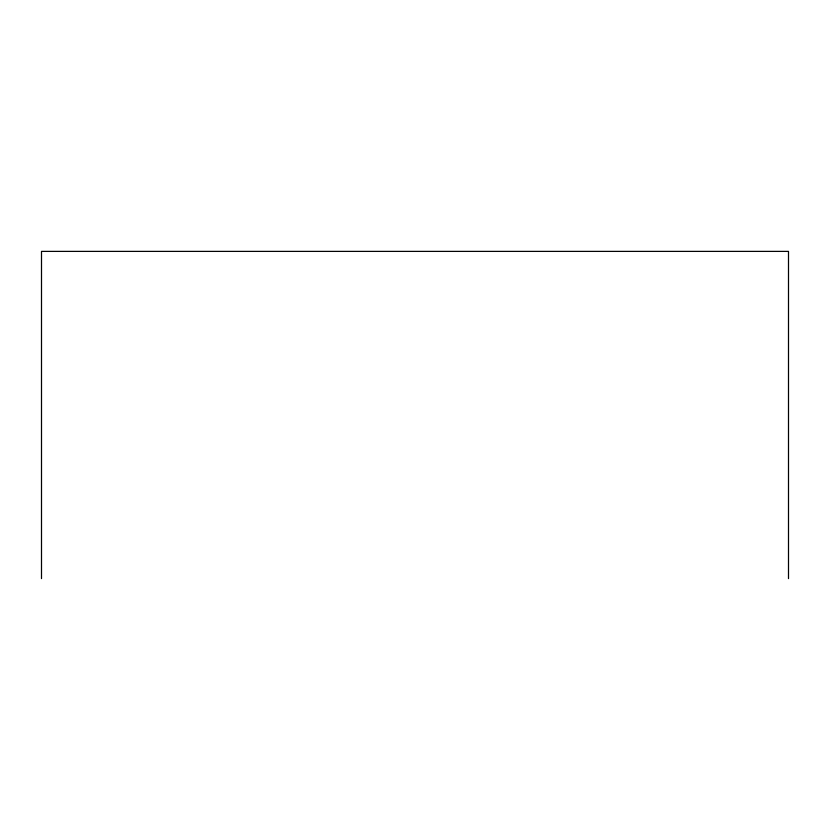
<?xml version="1.0" encoding="UTF-8"?>
<svg xmlns="http://www.w3.org/2000/svg" width="830" height="830" viewBox="0 0 830 830"><rect width="100%" height="100%" fill="white"/><g stroke="black" fill="none" stroke-linecap="round" stroke-linejoin="round"><path stroke-width="1.25" d="M788.5 578.614L788.5 251.386L41.5 251.386L41.5 578.614"/></g></svg>
